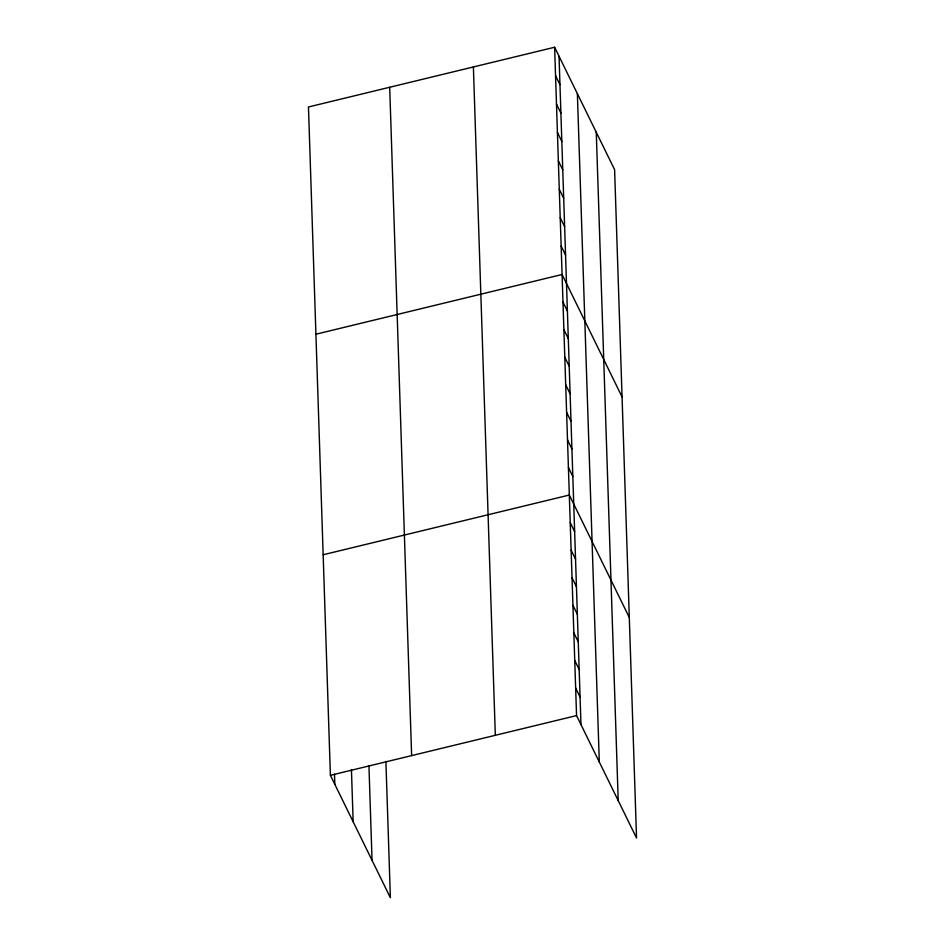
<?xml version="1.0" encoding="UTF-8"?>
<svg xmlns="http://www.w3.org/2000/svg" width="945" height="945" viewBox="0 0 945 945"><rect width="100%" height="100%" fill="white"/><g stroke="black" fill="none" stroke-linecap="round" stroke-linejoin="round"><path stroke-width="1.42" d="M554.62 47.25L576.556 715.589L636.54 838.026L614.604 169.675L554.62 47.25L308.46 106.974L330.396 775.325L390.38 897.75L385.903 761.351M315.925 334.211L562.086 274.487L622.058 396.912M323.155 554.762L569.315 495.038L629.299 617.475M330.396 775.325L576.556 715.589M555.554 75.659L559.972 84.672M556.487 104.056L560.905 113.081M557.42 132.465L561.838 141.49M558.353 160.874L562.771 169.887M559.286 189.272L563.704 198.296M560.22 217.681L564.637 226.694M561.153 246.078L565.571 255.103M562.984 302.057L567.402 311.082M563.893 329.628L568.311 338.653M564.791 357.198L569.221 366.211M565.701 384.769L570.118 393.781M566.61 412.339L571.028 421.352M567.508 439.897L571.926 448.922M568.417 467.468L572.835 476.493M570.225 522.609L574.643 531.633M571.134 550.179L575.552 559.204M572.032 577.749L576.45 586.774M572.942 605.32L577.36 614.345M573.839 632.89L578.269 641.903M574.749 660.46L579.167 669.473M575.659 688.031L580.076 697.044M596.271 132.253L618.207 800.604M577.371 93.697L599.307 762.036M559.038 56.275L580.974 724.614M473.386 66.965L495.322 735.304M389.694 87.271L411.63 755.61M368.952 766.005L372.046 860.328M351.434 769.525L353.158 821.772M334.483 774.179L334.813 784.338"/></g></svg>
